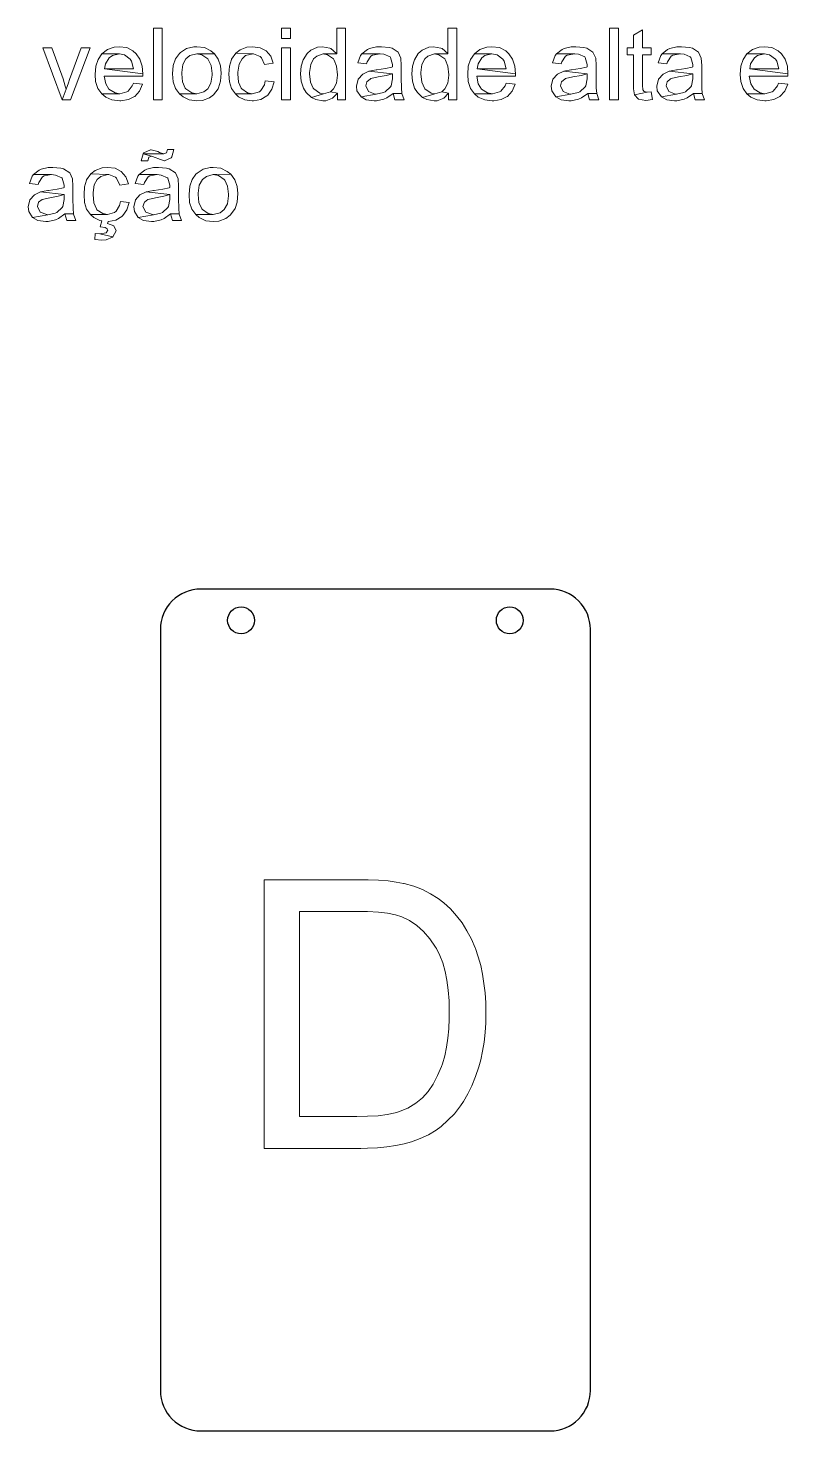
# Model space of a CAD drawing. Header units: millimetres. Extents: x 2660 to 3114, y 1376 to 1573.
# Drawn here: x 2803.9 to 2888.8, y 1376.2 to 1532.8 of the extents above; entities that cross this region are included whole.
import ezdxf

# ---------------------------------------------------------------- set-up
doc = ezdxf.new("R2010")
doc.units = ezdxf.units.MM

msp = doc.modelspace()

# ---------------------------------------------------------------- linework, layer by layer
at = {"color": 6, "lineweight": 0}
for points in [[(2817.95, 1524.78), (2817.95, 1532.79), (2818.93, 1532.79), (2818.93, 1524.78), (2817.95, 1524.78)], [(2833.23, 1532.79), (2832.26, 1532.79), (2832.26, 1531.64), (2833.23, 1531.64)], [(2839.4, 1532.79), (2838.42, 1532.79), (2838.42, 1529.92), (2836.91, 1529.9), (2837.38, 1529.81), (2838.04, 1529.35), (2838.12, 1529.22), (2838.4, 1528.52), (2838.5, 1527.58), (2838.5, 1527.52), (2838.38, 1526.63), (2838.06, 1525.99), (2837.7, 1525.67), (2838.48, 1525.52), (2838.48, 1524.78), (2839.4, 1524.78)], [(2851.81, 1532.79), (2850.83, 1532.79), (2850.83, 1529.92), (2849.34, 1529.9), (2849.81, 1529.81), (2850.47, 1529.35), (2850.55, 1529.22), (2850.83, 1528.52), (2850.91, 1527.58), (2850.91, 1527.52), (2850.81, 1526.63), (2850.47, 1525.99), (2850.13, 1525.67), (2850.89, 1525.52), (2850.89, 1524.78), (2851.81, 1524.78)], [(2868.85, 1524.78), (2868.85, 1532.79), (2869.85, 1532.79), (2869.85, 1524.78), (2868.85, 1524.78)], [(2872.53, 1532.6), (2871.55, 1532), (2871.55, 1530.58), (2870.83, 1530.58), (2870.83, 1529.81), (2871.55, 1529.81), (2871.55, 1526.48), (2871.55, 1526.01), (2871.65, 1525.33), (2873.08, 1525.63), (2872.74, 1525.69), (2872.57, 1525.88), (2872.53, 1526.41), (2872.53, 1529.81), (2873.5, 1529.81), (2873.5, 1530.58), (2872.53, 1530.58)], [(2806.61, 1530.58), (2805.59, 1530.58), (2807.77, 1524.78), (2808.22, 1525.95), (2808.11, 1526.31), (2807.86, 1527.11)], [(2810.88, 1530.58), (2809.88, 1530.58), (2808.58, 1527.03), (2808.48, 1526.69), (2808.22, 1525.95), (2807.77, 1524.78), (2808.69, 1524.78)], [(2814.13, 1530.71), (2813.55, 1530.66), (2812.81, 1530.39), (2812.17, 1529.9), (2814.15, 1529.9), (2814.72, 1529.79), (2815.36, 1529.32), (2815.51, 1529.09), (2815.72, 1528.24), (2812.49, 1528.24), (2816.76, 1527.69), (2816.7, 1528.54), (2816.44, 1529.3), (2816.02, 1529.92), (2815.66, 1530.24), (2814.96, 1530.6)], [(2822.8, 1530.71), (2822.44, 1530.68), (2821.65, 1530.49), (2820.97, 1530.07), (2820.84, 1529.94), (2820.42, 1529.35), (2820.16, 1528.6), (2820.08, 1527.69), (2820.16, 1526.8), (2820.42, 1526.03), (2820.84, 1525.44), (2822.8, 1525.46), (2822.22, 1525.56), (2821.57, 1526.01), (2821.5, 1526.09), (2821.18, 1526.77), (2821.1, 1527.69), (2821.1, 1527.84), (2821.23, 1528.71), (2821.57, 1529.35), (2822.01, 1529.71), (2822.8, 1529.9), (2824.75, 1529.92), (2824.35, 1530.26), (2823.63, 1530.6)], [(2829, 1530.71), (2828.39, 1530.64), (2827.62, 1530.37), (2827.13, 1529.98), (2829.03, 1529.9), (2829.13, 1529.9), (2829.88, 1529.6), (2830, 1529.47), (2830.36, 1528.73), (2831.3, 1528.88), (2831.04, 1529.64), (2830.53, 1530.24), (2830.53, 1530.24), (2829.85, 1530.58)], [(2833.23, 1530.58), (2832.26, 1530.58), (2832.26, 1524.78), (2833.23, 1524.78)], [(2836.82, 1530.71), (2836.27, 1530.64), (2835.53, 1530.32), (2835.1, 1529.96), (2834.66, 1529.24), (2834.44, 1528.52), (2834.36, 1527.67), (2834.44, 1526.86), (2834.7, 1526.09), (2835, 1525.58), (2835.59, 1525.03), (2836.95, 1525.46), (2836.51, 1525.52), (2835.85, 1526.01), (2835.78, 1526.09), (2835.49, 1526.75), (2835.38, 1527.67), (2835.38, 1527.84), (2835.51, 1528.73), (2835.83, 1529.37), (2836.17, 1529.66), (2836.91, 1529.9), (2838.42, 1529.92), (2838.38, 1529.96), (2837.74, 1530.49), (2837.63, 1530.56)], [(2843.39, 1530.71), (2842.84, 1530.68), (2842.07, 1530.51), (2841.84, 1530.41), (2841.2, 1529.92), (2843.24, 1529.9), (2843.67, 1529.86), (2844.37, 1529.56), (2844.41, 1529.49), (2844.64, 1528.71), (2844.62, 1528.45), (2844.56, 1528.43), (2843.86, 1528.26), (2842.88, 1528.11), (2842.82, 1528.11), (2842.01, 1527.96), (2844.62, 1527.69), (2844.62, 1527.33), (2844.62, 1527.11), (2844.47, 1526.35), (2844.41, 1526.24), (2843.82, 1525.67), (2843.62, 1525.58), (2842.82, 1525.41), (2841.12, 1525.12), (2841.71, 1524.78), (2842.58, 1524.65), (2842.86, 1524.67), (2843.67, 1524.84), (2844.01, 1524.99), (2844.71, 1525.5), (2845.69, 1525.5), (2845.64, 1526.12), (2845.62, 1527.2), (2845.62, 1528.52), (2845.62, 1528.62), (2845.58, 1529.43), (2845.26, 1530.09), (2844.58, 1530.54), (2844.26, 1530.62)], [(2849.23, 1530.71), (2848.7, 1530.64), (2847.94, 1530.32), (2847.51, 1529.96), (2847.09, 1529.24), (2846.88, 1528.52), (2846.79, 1527.67), (2846.88, 1526.86), (2847.11, 1526.09), (2847.43, 1525.58), (2848, 1525.03), (2849.38, 1525.46), (2848.94, 1525.52), (2848.26, 1526.01), (2848.19, 1526.09), (2847.9, 1526.75), (2847.79, 1527.67), (2847.81, 1527.84), (2847.92, 1528.73), (2848.24, 1529.37), (2848.58, 1529.66), (2849.34, 1529.9), (2850.83, 1529.92), (2850.81, 1529.96), (2850.17, 1530.49), (2850.04, 1530.56)], [(2855.74, 1530.71), (2855.16, 1530.66), (2854.4, 1530.39), (2853.78, 1529.9), (2855.74, 1529.9), (2856.31, 1529.79), (2856.97, 1529.32), (2857.12, 1529.09), (2857.33, 1528.24), (2854.1, 1528.24), (2858.37, 1527.69), (2858.29, 1528.54), (2858.05, 1529.3), (2857.63, 1529.92), (2857.27, 1530.24), (2856.57, 1530.6)], [(2865.11, 1530.71), (2864.58, 1530.68), (2863.81, 1530.51), (2863.56, 1530.41), (2862.94, 1529.92), (2864.98, 1529.9), (2865.41, 1529.86), (2866.09, 1529.56), (2866.15, 1529.49), (2866.36, 1528.71), (2866.36, 1528.45), (2866.3, 1528.43), (2865.6, 1528.26), (2864.62, 1528.11), (2864.56, 1528.11), (2863.75, 1527.96), (2866.36, 1527.69), (2866.36, 1527.33), (2866.36, 1527.11), (2866.21, 1526.35), (2866.15, 1526.24), (2865.56, 1525.67), (2865.36, 1525.58), (2864.56, 1525.41), (2862.86, 1525.12), (2863.45, 1524.78), (2864.32, 1524.65), (2864.6, 1524.67), (2865.41, 1524.84), (2865.75, 1524.99), (2866.45, 1525.5), (2867.43, 1525.5), (2867.38, 1526.12), (2867.36, 1527.2), (2867.36, 1528.52), (2867.36, 1528.62), (2867.32, 1529.43), (2867, 1530.09), (2866.32, 1530.54), (2866, 1530.62)], [(2876.9, 1530.71), (2876.37, 1530.68), (2875.61, 1530.51), (2875.35, 1530.41), (2874.74, 1529.92), (2876.78, 1529.9), (2877.2, 1529.86), (2877.88, 1529.56), (2877.94, 1529.49), (2878.16, 1528.71), (2878.16, 1528.45), (2878.09, 1528.43), (2877.39, 1528.26), (2876.41, 1528.11), (2876.35, 1528.11), (2875.54, 1527.96), (2878.16, 1527.69), (2878.16, 1527.33), (2878.16, 1527.11), (2878.01, 1526.35), (2877.94, 1526.24), (2877.35, 1525.67), (2877.16, 1525.58), (2876.35, 1525.41), (2874.65, 1525.12), (2875.25, 1524.78), (2876.12, 1524.65), (2876.39, 1524.67), (2877.2, 1524.84), (2877.54, 1524.99), (2878.24, 1525.5), (2879.22, 1525.5), (2879.18, 1526.12), (2879.16, 1527.2), (2879.16, 1528.52), (2879.16, 1528.62), (2879.11, 1529.43), (2878.79, 1530.09), (2878.11, 1530.54), (2877.8, 1530.62)], [(2886.15, 1530.71), (2885.57, 1530.66), (2884.83, 1530.39), (2884.21, 1529.9), (2886.17, 1529.9), (2886.74, 1529.79), (2887.38, 1529.32), (2887.55, 1529.09), (2887.76, 1528.24), (2884.51, 1528.24), (2888.78, 1527.69), (2888.72, 1528.54), (2888.46, 1529.3), (2888.06, 1529.92), (2887.68, 1530.24), (2886.98, 1530.6)], [(2812.17, 1529.9), (2811.77, 1529.28), (2811.51, 1528.54), (2811.43, 1527.62), (2811.49, 1526.82), (2811.75, 1526.05), (2812.17, 1525.44), (2814.19, 1525.46), (2813.66, 1525.54), (2812.98, 1525.97), (2812.62, 1526.56), (2812.45, 1527.43), (2816.76, 1527.43), (2816.76, 1527.69), (2812.49, 1528.24), (2812.6, 1528.79), (2813, 1529.45), (2813.36, 1529.71), (2814.15, 1529.9)], [(2824.75, 1529.92), (2822.8, 1529.9), (2823.35, 1529.79), (2824.01, 1529.35), (2824.07, 1529.28), (2824.39, 1528.6), (2824.5, 1527.71), (2824.5, 1527.52), (2824.35, 1526.65), (2824.01, 1526.01), (2823.56, 1525.65), (2822.8, 1525.46), (2820.84, 1525.44), (2821.25, 1525.1), (2821.95, 1524.76), (2822.8, 1524.65), (2823.44, 1524.71), (2824.2, 1525.01), (2824.67, 1525.35), (2825.18, 1526.01), (2825.22, 1526.12), (2825.43, 1526.84), (2825.5, 1527.75), (2825.43, 1528.56), (2825.18, 1529.3)], [(2827.13, 1529.98), (2826.67, 1529.3), (2826.67, 1529.28), (2826.43, 1528.52), (2826.35, 1527.65), (2826.43, 1526.8), (2826.67, 1526.03), (2827.09, 1525.44), (2828.98, 1525.46), (2828.45, 1525.54), (2827.81, 1525.99), (2827.75, 1526.07), (2827.45, 1526.75), (2827.37, 1527.69), (2827.37, 1527.86), (2827.5, 1528.75), (2827.84, 1529.37), (2828.24, 1529.71), (2829.03, 1529.9)], [(2841.2, 1529.92), (2841.07, 1529.73), (2840.78, 1528.92), (2841.73, 1528.79), (2841.8, 1529.01), (2842.22, 1529.64), (2842.39, 1529.75), (2843.24, 1529.9)], [(2853.78, 1529.9), (2853.36, 1529.28), (2853.1, 1528.54), (2853.04, 1527.62), (2853.1, 1526.82), (2853.36, 1526.05), (2853.78, 1525.44), (2855.8, 1525.46), (2855.25, 1525.54), (2854.59, 1525.97), (2854.21, 1526.56), (2854.04, 1527.43), (2858.35, 1527.43), (2858.37, 1527.69), (2854.1, 1528.24), (2854.21, 1528.79), (2854.61, 1529.45), (2854.95, 1529.71), (2855.74, 1529.9)], [(2862.94, 1529.92), (2862.79, 1529.73), (2862.5, 1528.92), (2863.47, 1528.79), (2863.54, 1529.01), (2863.96, 1529.64), (2864.13, 1529.75), (2864.98, 1529.9)], [(2874.74, 1529.92), (2874.59, 1529.73), (2874.31, 1528.92), (2875.27, 1528.79), (2875.33, 1529.01), (2875.76, 1529.64), (2875.93, 1529.75), (2876.78, 1529.9)], [(2884.21, 1529.9), (2883.79, 1529.28), (2883.53, 1528.54), (2883.45, 1527.62), (2883.53, 1526.82), (2883.77, 1526.05), (2884.19, 1525.44), (2886.21, 1525.46), (2885.68, 1525.54), (2885, 1525.97), (2884.64, 1526.56), (2884.47, 1527.43), (2888.78, 1527.43), (2888.78, 1527.69), (2884.51, 1528.24), (2884.62, 1528.79), (2885.04, 1529.45), (2885.38, 1529.71), (2886.17, 1529.9)], [(2842.01, 1527.96), (2841.31, 1527.65), (2840.8, 1527.09), (2840.61, 1526.31), (2840.67, 1525.78), (2841.12, 1525.12), (2842.82, 1525.41), (2842.69, 1525.41), (2841.95, 1525.69), (2841.65, 1526.33), (2841.78, 1526.8), (2842.18, 1527.11), (2842.2, 1527.14), (2843.03, 1527.33), (2843.94, 1527.48), (2844.62, 1527.69)], [(2863.75, 1527.96), (2863.05, 1527.65), (2862.54, 1527.09), (2862.35, 1526.31), (2862.41, 1525.78), (2862.86, 1525.12), (2864.56, 1525.41), (2864.43, 1525.41), (2863.69, 1525.69), (2863.39, 1526.33), (2863.52, 1526.8), (2863.9, 1527.11), (2863.94, 1527.14), (2864.77, 1527.33), (2865.68, 1527.48), (2866.36, 1527.69)], [(2875.54, 1527.96), (2874.84, 1527.65), (2874.33, 1527.09), (2874.14, 1526.31), (2874.2, 1525.78), (2874.65, 1525.12), (2876.35, 1525.41), (2876.22, 1525.41), (2875.48, 1525.69), (2875.18, 1526.33), (2875.31, 1526.8), (2875.69, 1527.11), (2875.73, 1527.14), (2876.56, 1527.33), (2877.48, 1527.48), (2878.16, 1527.69)], [(2815.72, 1526.65), (2815.59, 1526.35), (2815.11, 1525.73), (2814.98, 1525.65), (2814.19, 1525.46), (2812.17, 1525.44), (2812.62, 1525.07), (2813.32, 1524.76), (2814.19, 1524.65), (2814.32, 1524.65), (2815.17, 1524.8), (2815.85, 1525.14), (2815.87, 1525.16), (2816.4, 1525.75), (2816.74, 1526.52)], [(2830.43, 1526.9), (2830.34, 1526.46), (2829.94, 1525.82), (2829.77, 1525.67), (2828.98, 1525.46), (2827.09, 1525.44), (2827.45, 1525.1), (2828.15, 1524.76), (2828.98, 1524.65), (2829.11, 1524.65), (2829.92, 1524.8), (2830.6, 1525.22), (2830.7, 1525.31), (2831.15, 1525.97), (2831.41, 1526.77)], [(2837.7, 1525.67), (2836.95, 1525.46), (2835.59, 1525.03), (2836.06, 1524.8), (2836.87, 1524.65), (2837.21, 1524.67), (2837.93, 1524.95), (2838.48, 1525.52)], [(2850.13, 1525.67), (2849.38, 1525.46), (2848, 1525.03), (2848.47, 1524.8), (2849.28, 1524.65), (2849.62, 1524.67), (2850.36, 1524.95), (2850.89, 1525.52)], [(2857.31, 1526.65), (2857.2, 1526.35), (2856.72, 1525.73), (2856.59, 1525.65), (2855.8, 1525.46), (2853.78, 1525.44), (2854.21, 1525.07), (2854.93, 1524.76), (2855.78, 1524.65), (2855.93, 1524.65), (2856.76, 1524.8), (2857.44, 1525.14), (2857.46, 1525.16), (2857.99, 1525.75), (2858.33, 1526.52)], [(2873.5, 1525.67), (2873.08, 1525.63), (2871.65, 1525.33), (2872.08, 1524.88), (2872.1, 1524.86), (2872.91, 1524.71), (2873.65, 1524.8)], [(2887.74, 1526.65), (2887.61, 1526.35), (2887.15, 1525.73), (2887.02, 1525.65), (2886.21, 1525.46), (2884.19, 1525.44), (2884.64, 1525.07), (2885.36, 1524.76), (2886.21, 1524.65), (2886.34, 1524.65), (2887.19, 1524.8), (2887.87, 1525.14), (2887.89, 1525.16), (2888.42, 1525.75), (2888.76, 1526.52)], [(2845.69, 1525.5), (2844.71, 1525.5), (2844.9, 1524.78), (2845.94, 1524.78), (2845.69, 1525.48)], [(2867.43, 1525.5), (2866.45, 1525.5), (2866.64, 1524.78), (2867.66, 1524.78), (2867.43, 1525.48)], [(2879.22, 1525.5), (2878.24, 1525.5), (2878.43, 1524.78), (2879.47, 1524.78), (2879.22, 1525.48)], [(2816.81, 1518.74), (2816.59, 1517.95), (2817.32, 1517.95), (2817.42, 1518.36), (2817.72, 1518.49)], [(2820.23, 1519.23), (2819.53, 1519.23), (2819.4, 1518.85), (2819.12, 1518.74), (2816.81, 1518.74), (2817.72, 1518.49), (2818.25, 1518.29), (2818.42, 1518.21), (2819.16, 1517.98), (2819.19, 1517.98), (2819.93, 1518.29), (2820.01, 1518.42)], [(2817.7, 1519.21), (2817.61, 1519.21), (2816.89, 1518.87), (2816.81, 1518.74), (2819.12, 1518.74), (2818.61, 1518.91), (2818.44, 1519)], [(2804.54, 1516.45), (2804.42, 1516.25), (2804.12, 1515.45), (2805.08, 1515.32), (2805.14, 1515.53), (2805.56, 1516.19), (2805.73, 1516.28), (2806.58, 1516.42)], [(2806.73, 1517.23), (2806.18, 1517.21), (2805.42, 1517.04), (2805.18, 1516.93), (2804.54, 1516.45), (2806.58, 1516.42), (2807.01, 1516.38), (2807.71, 1516.08), (2807.75, 1516.02), (2807.99, 1515.26), (2807.97, 1514.98), (2807.9, 1514.96), (2807.2, 1514.79), (2806.22, 1514.66), (2806.16, 1514.64), (2805.35, 1514.51), (2807.97, 1514.21), (2807.97, 1513.85), (2807.97, 1513.64), (2807.82, 1512.88), (2807.75, 1512.77), (2807.16, 1512.2), (2806.97, 1512.11), (2806.16, 1511.94), (2804.46, 1511.64), (2805.05, 1511.3), (2805.93, 1511.18), (2806.2, 1511.2), (2807.01, 1511.37), (2807.35, 1511.54), (2808.05, 1512.03), (2809.03, 1512.03), (2808.99, 1512.66), (2808.96, 1513.75), (2808.96, 1515.04), (2808.96, 1515.15), (2808.92, 1515.96), (2808.6, 1516.62), (2807.92, 1517.06), (2807.6, 1517.15)], [(2810.96, 1516.51), (2810.49, 1515.83), (2810.49, 1515.81), (2810.26, 1515.06), (2810.2, 1514.19), (2810.26, 1513.32), (2810.49, 1512.56), (2810.92, 1511.96), (2812.81, 1511.98), (2812.3, 1512.07), (2811.64, 1512.51), (2811.58, 1512.6), (2811.28, 1513.28), (2811.2, 1514.21), (2811.2, 1514.41), (2811.32, 1515.28), (2811.66, 1515.89), (2812.09, 1516.23), (2812.87, 1516.42)], [(2812.83, 1517.23), (2812.22, 1517.17), (2811.45, 1516.89), (2810.96, 1516.51), (2812.87, 1516.42), (2812.96, 1516.42), (2813.7, 1516.13), (2813.83, 1516.02), (2814.19, 1515.26), (2815.15, 1515.4), (2814.87, 1516.17), (2814.36, 1516.76), (2814.36, 1516.76), (2813.68, 1517.13)], [(2816.34, 1516.45), (2816.21, 1516.25), (2815.91, 1515.45), (2816.87, 1515.32), (2816.93, 1515.53), (2817.36, 1516.19), (2817.53, 1516.28), (2818.38, 1516.42)], [(2818.53, 1517.23), (2817.97, 1517.21), (2817.21, 1517.04), (2816.98, 1516.93), (2816.34, 1516.45), (2818.38, 1516.42), (2818.8, 1516.38), (2819.5, 1516.08), (2819.55, 1516.02), (2819.78, 1515.26), (2819.76, 1514.98), (2819.7, 1514.96), (2818.99, 1514.79), (2818.02, 1514.66), (2817.95, 1514.64), (2817.15, 1514.51), (2819.76, 1514.21), (2819.76, 1513.85), (2819.76, 1513.64), (2819.61, 1512.88), (2819.55, 1512.77), (2818.95, 1512.2), (2818.76, 1512.11), (2817.95, 1511.94), (2816.25, 1511.64), (2816.85, 1511.3), (2817.72, 1511.18), (2818, 1511.2), (2818.8, 1511.37), (2819.14, 1511.54), (2819.84, 1512.03), (2820.82, 1512.03), (2820.78, 1512.66), (2820.76, 1513.75), (2820.76, 1515.04), (2820.76, 1515.15), (2820.72, 1515.96), (2820.4, 1516.62), (2819.72, 1517.06), (2819.4, 1517.15)], [(2824.63, 1517.23), (2824.29, 1517.21), (2823.48, 1517.02), (2822.82, 1516.59), (2822.69, 1516.47), (2822.27, 1515.87), (2822.01, 1515.13), (2821.93, 1514.21), (2821.99, 1513.32), (2822.25, 1512.56), (2822.67, 1511.96), (2824.63, 1511.98), (2824.07, 1512.09), (2823.41, 1512.54), (2823.35, 1512.62), (2823.03, 1513.3), (2822.93, 1514.21), (2822.93, 1514.36), (2823.07, 1515.23), (2823.41, 1515.87), (2823.86, 1516.23), (2824.63, 1516.42), (2826.58, 1516.47), (2826.18, 1516.79), (2825.48, 1517.13)], [(2826.58, 1516.47), (2824.63, 1516.42), (2825.2, 1516.34), (2825.86, 1515.87), (2825.9, 1515.81), (2826.22, 1515.13), (2826.33, 1514.24), (2826.33, 1514.04), (2826.2, 1513.17), (2825.86, 1512.54), (2825.41, 1512.17), (2824.63, 1511.98), (2822.67, 1511.96), (2823.07, 1511.62), (2823.8, 1511.28), (2824.63, 1511.18), (2825.26, 1511.24), (2826.03, 1511.54), (2826.52, 1511.88), (2827.01, 1512.54), (2827.07, 1512.64), (2827.28, 1513.36), (2827.35, 1514.3), (2827.28, 1515.09), (2827.03, 1515.85)], [(2805.35, 1514.51), (2804.65, 1514.17), (2804.14, 1513.62), (2803.95, 1512.83), (2804.03, 1512.3), (2804.46, 1511.64), (2806.16, 1511.94), (2806.03, 1511.96), (2805.29, 1512.22), (2804.99, 1512.88), (2805.12, 1513.34), (2805.52, 1513.66), (2805.54, 1513.66), (2806.37, 1513.85), (2807.31, 1514.02), (2807.97, 1514.21)], [(2814.28, 1513.43), (2814.17, 1512.98), (2813.77, 1512.34), (2813.6, 1512.2), (2812.81, 1511.98), (2810.92, 1511.96), (2811.28, 1511.64), (2811.98, 1511.3), (2812.19, 1511.26), (2812, 1510.58), (2812.56, 1510.52), (2812.79, 1510.39), (2812.85, 1510.22), (2812.68, 1509.94), (2811.98, 1509.82), (2813.41, 1509.48), (2813.77, 1510.16), (2813.53, 1510.69), (2812.83, 1510.96), (2812.9, 1511.18), (2812.94, 1511.18), (2813.75, 1511.35), (2814.43, 1511.75), (2814.53, 1511.86), (2814.98, 1512.49), (2815.23, 1513.3)], [(2817.15, 1514.51), (2816.44, 1514.17), (2815.93, 1513.62), (2815.74, 1512.83), (2815.83, 1512.3), (2816.25, 1511.64), (2817.95, 1511.94), (2817.83, 1511.96), (2817.08, 1512.22), (2816.78, 1512.88), (2816.93, 1513.34), (2817.32, 1513.66), (2817.34, 1513.66), (2818.17, 1513.85), (2819.1, 1514.02), (2819.76, 1514.21)], [(2809.03, 1512.03), (2808.05, 1512.03), (2808.26, 1511.3), (2809.28, 1511.3), (2809.03, 1512)], [(2820.82, 1512.03), (2819.84, 1512.03), (2820.06, 1511.3), (2821.08, 1511.3), (2820.82, 1512)], [(2811.45, 1509.84), (2811.41, 1509.18), (2812.19, 1509.11), (2812.68, 1509.16), (2813.36, 1509.43), (2813.41, 1509.48), (2811.98, 1509.82)]]:
    msp.add_lwpolyline(points, close=True, dxfattribs=at)
msp.add_lwpolyline([(2818.73, 1380.66, 0.414214), (2823.23, 1376.16), (2862.23, 1376.16, 0.414214), (2866.73, 1380.66), (2866.73, 1465.66, 0.414214), (2862.23, 1470.16), (2823.23, 1470.16, 0.414214), (2818.73, 1465.66)], format="xyb", close=True)
at = {"color": 1, "lineweight": 0}
for points in [[(2851.1, 1434.44), (2850.35, 1435.13), (2849.74, 1435.6), (2848.89, 1436.14), (2847.98, 1436.61), (2847, 1436.98), (2845.95, 1437.28), (2845.86, 1437.29), (2845.06, 1437.44), (2844.14, 1437.56), (2843.09, 1437.64), (2841.91, 1437.69), (2840.61, 1437.7), (2830.29, 1437.7), (2830.29, 1407.71), (2841.1, 1407.71), (2841.85, 1407.72), (2842.96, 1407.77), (2844, 1407.87), (2845, 1408.03), (2845.93, 1408.22), (2846.74, 1408.44), (2847.74, 1408.8), (2848.66, 1409.23), (2849.51, 1409.74), (2850.06, 1410.14), (2851.54, 1411.57), (2852.23, 1412.45), (2852.56, 1412.95), (2853.05, 1413.78), (2853.5, 1414.7), (2853.9, 1415.72), (2854.27, 1416.81), (2854.49, 1417.61), (2854.7, 1418.57), (2854.86, 1419.57), (2854.97, 1420.63), (2855.05, 1421.73), (2855.06, 1422.87), (2855.05, 1423.97), (2854.97, 1425.07), (2854.85, 1426.13), (2854.69, 1427.15), (2854.48, 1428.14), (2854.21, 1429.09), (2853.9, 1430.02), (2853.88, 1430.08), (2853.45, 1431.08), (2852.95, 1432.01), (2852.4, 1432.88), (2851.78, 1433.68)], [(2834.26, 1411.25), (2834.26, 1434.17), (2840.55, 1434.17), (2841.86, 1434.14), (2843.06, 1434.07), (2844.08, 1433.95), (2844.96, 1433.77), (2845.68, 1433.55), (2846.53, 1433.14), (2847.34, 1432.6), (2848.1, 1431.93), (2848.79, 1431.11), (2849.44, 1430.17), (2849.54, 1430.02), (2849.92, 1429.25), (2850.25, 1428.41), (2850.51, 1427.47), (2850.71, 1426.47), (2850.86, 1425.37), (2850.95, 1424.19), (2850.98, 1422.93), (2850.97, 1422.22), (2850.91, 1421.07), (2850.81, 1420), (2850.66, 1418.99), (2850.46, 1418.04), (2850.2, 1417.16), (2850.1, 1416.86), (2849.67, 1415.83), (2849.18, 1414.89), (2848.62, 1414.07), (2848, 1413.36), (2847.99, 1413.35), (2847.25, 1412.74), (2846.35, 1412.21), (2845.32, 1411.8), (2844.92, 1411.68), (2844.04, 1411.49), (2843.03, 1411.35), (2840.66, 1411.25)]]:
    msp.add_lwpolyline(points, close=True, dxfattribs=at)
at = {"linetype": 'Continuous'}
for centre in [(2827.73, 1466.66), (2857.73, 1466.66)]:
    msp.add_circle(centre, 1.5, dxfattribs=at)

doc.saveas('drawing.dxf')
